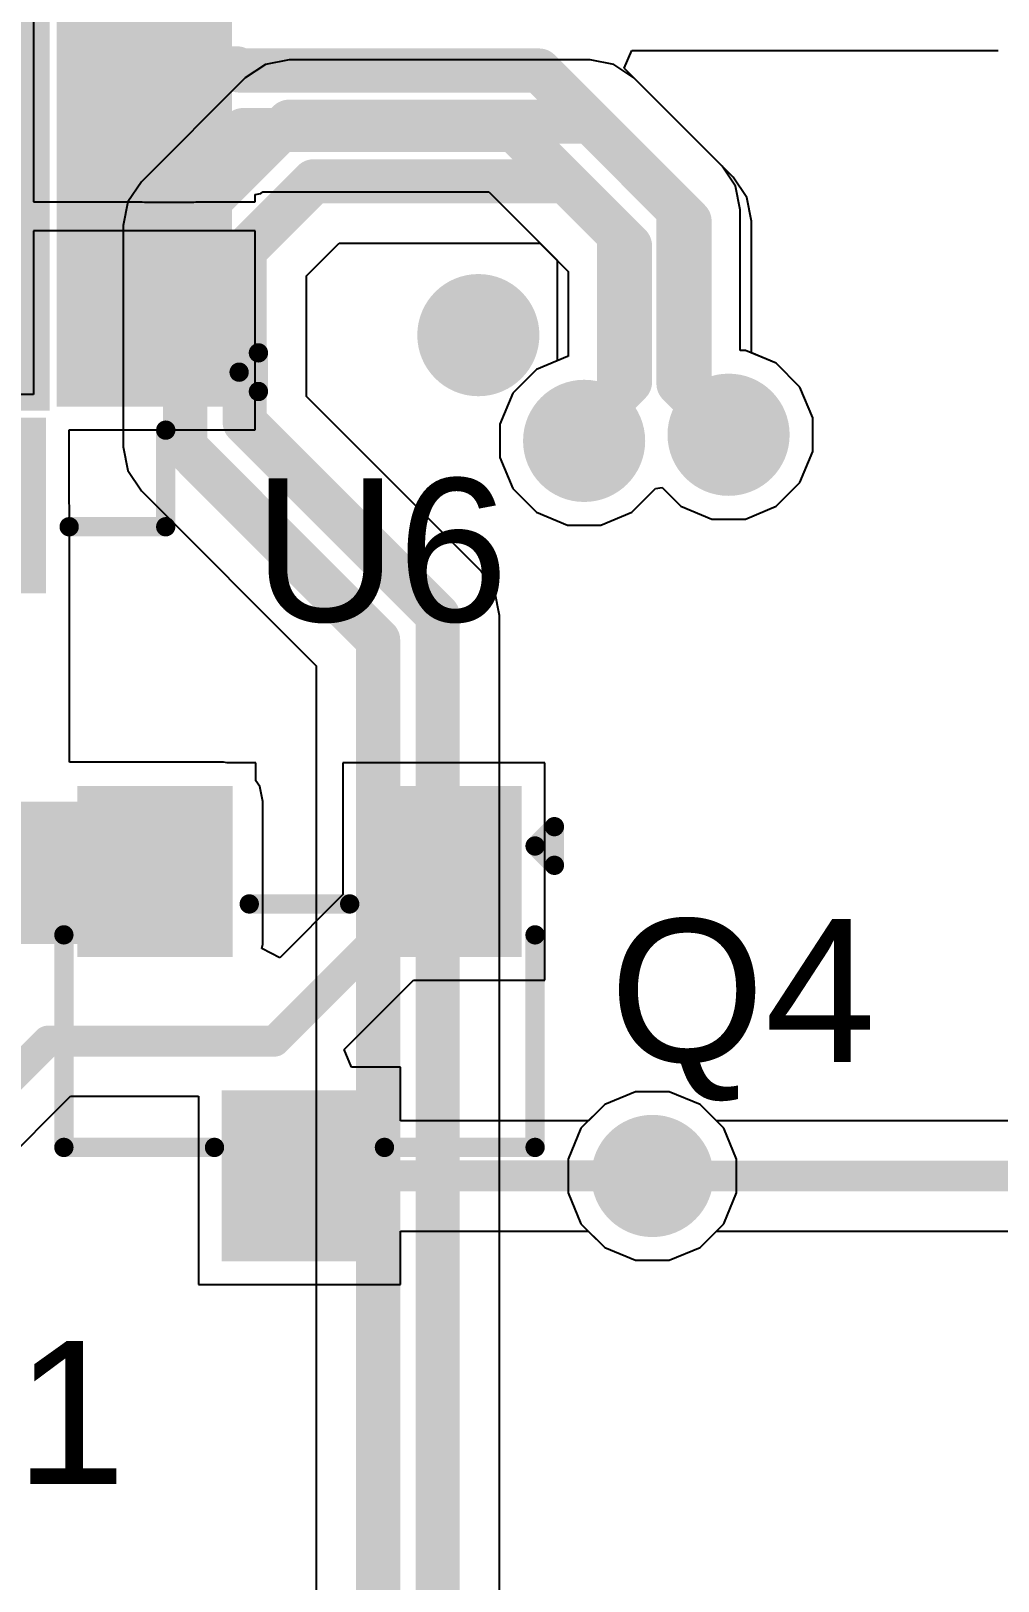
# Model space of a CAD drawing. Header units: inches. Extents: x -3.9 to 67.9, y -8.1 to 62.1.
# Drawn here: x 9.05 to 15.4, y 22.53 to 32.72 of the extents above; entities that cross this region are included whole.
import ezdxf

# ---------------------------------------------------------------- set-up
doc = ezdxf.new("R2010")
doc.units = ezdxf.units.IN
for name, color, linetype in [('Bottom Layer', 5, 'Continuous'), ('Bottom Solder', 6, 'Continuous'), ('Top Layer', 1, 'Continuous'), ('Top Overlay', 2, 'Continuous'), ('Top Paste', 8, 'Continuous'), ('Top Solder', 216, 'Continuous'), ('Via Holes', 16, 'Continuous')]:
    doc.layers.add(name, color=color, linetype=linetype)
doc.styles.add('Arial', font='', dxfattribs={"height": 0.2})
doc.styles.get('Arial').set_extended_font_data('Arial')

# ---------------------------------------------------------------- blocks, each defined once
blk = doc.blocks.new('28_QFN__5_5___2')
at = {"layer": 'Top Layer'}
for points in [[(-1.64999924, 2.87500314), (-1.34999984, 2.87500314), (-1.34999984, 1.9250025), (-1.64999924, 1.9250025)], [(-1.15000024, 2.87500314), (-0.8500008399999999, 2.87500314), (-0.8500008399999999, 1.9250025), (-1.15000024, 1.9250025)], [(-0.6499986999999999, 2.87500314), (-0.3499993, 2.87500314), (-0.3499993, 1.9250025), (-0.6499986999999999, 1.9250025)], [(-0.1499997, 2.87500314), (0.1499997, 2.87500314), (0.1499997, 1.9250025), (-0.1499997, 1.9250025)], [(0.35000184, 2.87500314), (0.65000124, 2.87500314), (0.65000124, 1.9250025), (0.35000184, 1.9250025)], [(0.8500008399999999, 2.87500314), (1.15000024, 2.87500314), (1.15000024, 1.9250025), (0.8500008399999999, 1.9250025)], [(1.34999984, 2.87500314), (1.64999924, 2.87500314), (1.64999924, 1.9250025), (1.34999984, 1.9250025)], [(-2.8750006, 1.65000178), (-1.92499996, 1.65000178), (-1.92499996, 1.35000238), (-2.8750006, 1.35000238)], [(-1.67500046, 1.675003), (1.67500046, 1.675003), (1.67500046, -1.67499792), (-1.67500046, -1.67499792)], [(1.92499996, 1.65000178), (2.8750006, 1.65000178), (2.8750006, 1.35000238), (1.92499996, 1.35000238)], [(-2.8750006, 1.15000278), (-1.92499996, 1.15000278), (-1.92499996, 0.85000338), (-2.8750006, 0.85000338)], [(1.92499996, 1.15000278), (2.8750006, 1.15000278), (2.8750006, 0.85000338), (1.92499996, 0.85000338)], [(-2.8750006, 0.65000124), (-1.92499996, 0.65000124), (-1.92499996, 0.35000184), (-2.8750006, 0.35000184)], [(1.92499996, 0.65000124), (2.8750006, 0.65000124), (2.8750006, 0.35000184), (1.92499996, 0.35000184)], [(-2.8750006, 0.15000224), (-1.92499996, 0.15000224), (-1.92499996, -0.14999716), (-2.8750006, -0.14999716)], [(1.92499996, 0.15000224), (2.8750006, 0.15000224), (2.8750006, -0.14999716), (1.92499996, -0.14999716)], [(-2.8750006, -0.3499993), (-1.92499996, -0.3499993), (-1.92499996, -0.6499986999999999), (-2.8750006, -0.6499986999999999)], [(1.92499996, -0.3499993), (2.8750006, -0.3499993), (2.8750006, -0.6499986999999999), (1.92499996, -0.6499986999999999)], [(-2.8750006, -0.8499983), (-1.92499996, -0.8499983), (-1.92499996, -1.1499977), (-2.8750006, -1.1499977)], [(1.92499996, -0.8499983), (2.8750006, -0.8499983), (2.8750006, -1.1499977), (1.92499996, -1.1499977)], [(-2.8750006, -1.3499973), (-1.92499996, -1.3499973), (-1.92499996, -1.6499967), (-2.8750006, -1.6499967)], [(1.92499996, -1.3499973), (2.8750006, -1.3499973), (2.8750006, -1.6499967), (1.92499996, -1.6499967)], [(-1.64999924, -1.92499742), (-1.34999984, -1.92499742), (-1.34999984, -2.87499806), (-1.64999924, -2.87499806)], [(-1.15000024, -1.92499742), (-0.8500008399999999, -1.92499742), (-0.8500008399999999, -2.87499806), (-1.15000024, -2.87499806)], [(-0.6499986999999999, -1.92499742), (-0.3499993, -1.92499742), (-0.3499993, -2.87499806), (-0.6499986999999999, -2.87499806)], [(-0.1499997, -1.92499742), (0.1499997, -1.92499742), (0.1499997, -2.87499806), (-0.1499997, -2.87499806)], [(0.35000184, -1.92499742), (0.65000124, -1.92499742), (0.65000124, -2.87499806), (0.35000184, -2.87499806)], [(0.8500008399999999, -1.92499742), (1.15000024, -1.92499742), (1.15000024, -2.87499806), (0.8500008399999999, -2.87499806)], [(1.34999984, -1.92499742), (1.64999924, -1.92499742), (1.64999924, -2.87499806), (1.34999984, -2.87499806)]]:
    blk.add_hatch(color=1, dxfattribs=at).paths.add_polyline_path(points)
at = {"layer": 'Top Paste'}
for points in [[(-1.64999924, 2.87500314), (-1.34999984, 2.87500314), (-1.34999984, 1.9250025), (-1.64999924, 1.9250025)], [(-1.15000024, 2.87500314), (-0.8500008399999999, 2.87500314), (-0.8500008399999999, 1.9250025), (-1.15000024, 1.9250025)], [(-0.6499986999999999, 2.87500314), (-0.3499993, 2.87500314), (-0.3499993, 1.9250025), (-0.6499986999999999, 1.9250025)], [(-0.1499997, 2.87500314), (0.1499997, 2.87500314), (0.1499997, 1.9250025), (-0.1499997, 1.9250025)], [(0.35000184, 2.87500314), (0.65000124, 2.87500314), (0.65000124, 1.9250025), (0.35000184, 1.9250025)], [(0.8500008399999999, 2.87500314), (1.15000024, 2.87500314), (1.15000024, 1.9250025), (0.8500008399999999, 1.9250025)], [(1.34999984, 2.87500314), (1.64999924, 2.87500314), (1.64999924, 1.9250025), (1.34999984, 1.9250025)], [(-2.8750006, 1.65000178), (-1.92499996, 1.65000178), (-1.92499996, 1.35000238), (-2.8750006, 1.35000238)], [(-1.67500046, 1.675003), (1.67500046, 1.675003), (1.67500046, -1.67499792), (-1.67500046, -1.67499792)], [(1.92499996, 1.65000178), (2.8750006, 1.65000178), (2.8750006, 1.35000238), (1.92499996, 1.35000238)], [(-2.8750006, 1.15000278), (-1.92499996, 1.15000278), (-1.92499996, 0.85000338), (-2.8750006, 0.85000338)], [(1.92499996, 1.15000278), (2.8750006, 1.15000278), (2.8750006, 0.85000338), (1.92499996, 0.85000338)], [(-2.8750006, 0.65000124), (-1.92499996, 0.65000124), (-1.92499996, 0.35000184), (-2.8750006, 0.35000184)], [(1.92499996, 0.65000124), (2.8750006, 0.65000124), (2.8750006, 0.35000184), (1.92499996, 0.35000184)], [(-2.8750006, 0.15000224), (-1.92499996, 0.15000224), (-1.92499996, -0.14999716), (-2.8750006, -0.14999716)], [(1.92499996, 0.15000224), (2.8750006, 0.15000224), (2.8750006, -0.14999716), (1.92499996, -0.14999716)], [(-2.8750006, -0.3499993), (-1.92499996, -0.3499993), (-1.92499996, -0.6499986999999999), (-2.8750006, -0.6499986999999999)], [(1.92499996, -0.3499993), (2.8750006, -0.3499993), (2.8750006, -0.6499986999999999), (1.92499996, -0.6499986999999999)], [(-2.8750006, -0.8499983), (-1.92499996, -0.8499983), (-1.92499996, -1.1499977), (-2.8750006, -1.1499977)], [(1.92499996, -0.8499983), (2.8750006, -0.8499983), (2.8750006, -1.1499977), (1.92499996, -1.1499977)], [(-2.8750006, -1.3499973), (-1.92499996, -1.3499973), (-1.92499996, -1.6499967), (-2.8750006, -1.6499967)], [(1.92499996, -1.3499973), (2.8750006, -1.3499973), (2.8750006, -1.6499967), (1.92499996, -1.6499967)], [(-1.64999924, -1.92499742), (-1.34999984, -1.92499742), (-1.34999984, -2.87499806), (-1.64999924, -2.87499806)], [(-1.15000024, -1.92499742), (-0.8500008399999999, -1.92499742), (-0.8500008399999999, -2.87499806), (-1.15000024, -2.87499806)], [(-0.6499986999999999, -1.92499742), (-0.3499993, -1.92499742), (-0.3499993, -2.87499806), (-0.6499986999999999, -2.87499806)], [(-0.1499997, -1.92499742), (0.1499997, -1.92499742), (0.1499997, -2.87499806), (-0.1499997, -2.87499806)], [(0.35000184, -1.92499742), (0.65000124, -1.92499742), (0.65000124, -2.87499806), (0.35000184, -2.87499806)], [(0.8500008399999999, -1.92499742), (1.15000024, -1.92499742), (1.15000024, -2.87499806), (0.8500008399999999, -2.87499806)], [(1.34999984, -1.92499742), (1.64999924, -1.92499742), (1.64999924, -2.87499806), (1.34999984, -2.87499806)]]:
    blk.add_hatch(color=8, dxfattribs=at).paths.add_polyline_path(points)
at = {"layer": 'Top Solder'}
for points in [[(-1.75159924, 2.97660314), (-1.24839984, 2.97660314), (-1.24839984, 1.8234025), (-1.75159924, 1.8234025)], [(-1.25160024, 2.97660314), (-0.74840084, 2.97660314), (-0.74840084, 1.8234025), (-1.25160024, 1.8234025)], [(-0.7515987, 2.97660314), (-0.2483993, 2.97660314), (-0.2483993, 1.8234025), (-0.7515987, 1.8234025)], [(-0.2515997, 2.97660314), (0.2515997, 2.97660314), (0.2515997, 1.8234025), (-0.2515997, 1.8234025)], [(0.24840184, 2.97660314), (0.75160124, 2.97660314), (0.75160124, 1.8234025), (0.24840184, 1.8234025)], [(0.74840084, 2.97660314), (1.25160024, 2.97660314), (1.25160024, 1.8234025), (0.74840084, 1.8234025)], [(1.24839984, 2.97660314), (1.75159924, 2.97660314), (1.75159924, 1.8234025), (1.24839984, 1.8234025)], [(-2.9766006, 1.75160178), (-1.82339996, 1.75160178), (-1.82339996, 1.24840238), (-2.9766006, 1.24840238)], [(-1.77660046, 1.776603), (1.77660046, 1.776603), (1.77660046, -1.77659792), (-1.77660046, -1.77659792)], [(1.82339996, 1.75160178), (2.9766006, 1.75160178), (2.9766006, 1.24840238), (1.82339996, 1.24840238)], [(-2.9766006, 1.25160278), (-1.82339996, 1.25160278), (-1.82339996, 0.74840338), (-2.9766006, 0.74840338)], [(1.82339996, 1.25160278), (2.9766006, 1.25160278), (2.9766006, 0.74840338), (1.82339996, 0.74840338)], [(-2.9766006, 0.75160124), (-1.82339996, 0.75160124), (-1.82339996, 0.24840184), (-2.9766006, 0.24840184)], [(1.82339996, 0.75160124), (2.9766006, 0.75160124), (2.9766006, 0.24840184), (1.82339996, 0.24840184)], [(-2.9766006, 0.25160224), (-1.82339996, 0.25160224), (-1.82339996, -0.25159716), (-2.9766006, -0.25159716)], [(1.82339996, 0.25160224), (2.9766006, 0.25160224), (2.9766006, -0.25159716), (1.82339996, -0.25159716)], [(-2.9766006, -0.2483993), (-1.82339996, -0.2483993), (-1.82339996, -0.7515987), (-2.9766006, -0.7515987)], [(1.82339996, -0.2483993), (2.9766006, -0.2483993), (2.9766006, -0.7515987), (1.82339996, -0.7515987)], [(-2.9766006, -0.7483983), (-1.82339996, -0.7483983), (-1.82339996, -1.2515977), (-2.9766006, -1.2515977)], [(1.82339996, -0.7483983), (2.9766006, -0.7483983), (2.9766006, -1.2515977), (1.82339996, -1.2515977)], [(-2.9766006, -1.2483973), (-1.82339996, -1.2483973), (-1.82339996, -1.7515967), (-2.9766006, -1.7515967)], [(1.82339996, -1.2483973), (2.9766006, -1.2483973), (2.9766006, -1.7515967), (1.82339996, -1.7515967)], [(-1.75159924, -1.82339742), (-1.24839984, -1.82339742), (-1.24839984, -2.97659806), (-1.75159924, -2.97659806)], [(-1.25160024, -1.82339742), (-0.74840084, -1.82339742), (-0.74840084, -2.97659806), (-1.25160024, -2.97659806)], [(-0.7515987, -1.82339742), (-0.2483993, -1.82339742), (-0.2483993, -2.97659806), (-0.7515987, -2.97659806)], [(-0.2515997, -1.82339742), (0.2515997, -1.82339742), (0.2515997, -2.97659806), (-0.2515997, -2.97659806)], [(0.24840184, -1.82339742), (0.75160124, -1.82339742), (0.75160124, -2.97659806), (0.24840184, -2.97659806)], [(0.74840084, -1.82339742), (1.25160024, -1.82339742), (1.25160024, -2.97659806), (0.74840084, -2.97659806)], [(1.24839984, -1.82339742), (1.75159924, -1.82339742), (1.75159924, -2.97659806), (1.24839984, -2.97659806)]]:
    blk.add_hatch(color=216, dxfattribs=at).paths.add_polyline_path(points)
at = {"layer": 'Top Overlay', "const_width": 0.127}
for points in [[(-1.905, 2.54), (-2.54, 2.54)], [(-2.54, 2.54), (-2.54, 1.905)], [(2.54, 2.54), (1.905, 2.54)], [(2.54, 2.54), (2.54, 1.905)], [(-3.0226, 1.524), (-3.1496, 1.651)], [(-3.1496, 1.651), (-3.1496, 1.397)], [(-3.0226, 1.524), (-3.1496, 1.397)], [(-2.54, -1.90499492), (-2.54, -2.53999492)], [(2.54, -1.90499492), (2.54, -2.53999492)], [(-1.905, -2.53999492), (-2.54, -2.53999492)], [(2.54, -2.53999492), (1.905, -2.53999492)]]:
    blk.add_lwpolyline(points, dxfattribs=at)
at = {"layer": 'Top Overlay', "const_width": 0.0635}
for points in [[(-2.57175, 2.54, 1), (-2.50825, 2.54, 1)], [(-2.57175, 2.54, 1), (-2.50825, 2.54, 1)], [(-1.93675, 2.54, 1), (-1.87325, 2.54, 1)], [(1.87325, 2.54, 1), (1.93675, 2.54, 1)], [(2.50825, 2.54, 1), (2.57175, 2.54, 1)], [(2.50825, 2.54, 1), (2.57175, 2.54, 1)], [(-2.57175, 1.905, 1), (-2.50825, 1.905, 1)], [(2.50825, 1.905, 1), (2.57175, 1.905, 1)], [(-3.18135, 1.651, 1), (-3.11785, 1.651, 1)], [(-3.18135, 1.651, 1), (-3.11785, 1.651, 1)], [(-3.05435, 1.524, 1), (-2.99085, 1.524, 1)], [(-3.05435, 1.524, 1), (-2.99085, 1.524, 1)], [(-3.18135, 1.397, 1), (-3.11785, 1.397, 1)], [(-3.18135, 1.397, 1), (-3.11785, 1.397, 1)], [(-2.57175, -1.90499492, 1), (-2.50825, -1.90499492, 1)], [(2.50825, -1.90499492, 1), (2.57175, -1.90499492, 1)], [(-2.57175, -2.53999492, 1), (-2.50825, -2.53999492, 1)], [(-2.57175, -2.53999492, 1), (-2.50825, -2.53999492, 1)], [(-1.93675, -2.53999492, 1), (-1.87325, -2.53999492, 1)], [(1.87325, -2.53999492, 1), (1.93675, -2.53999492, 1)], [(2.50825, -2.53999492, 1), (2.57175, -2.53999492, 1)], [(2.50825, -2.53999492, 1), (2.57175, -2.53999492, 1)]]:
    blk.add_lwpolyline(points, format="xyb", close=True, dxfattribs=at)
blk = doc.blocks.new('SOT_23_13')
at = {"layer": 'Top Layer'}
for points in [[(-0.41000045, 1.46000089), (0.41000045, 1.46000089), (0.41000045, 0.54000019), (-0.41000045, 0.54000019)], [(-1.36000109, -0.54000019), (-0.54000019, -0.54000019), (-0.54000019, -1.46000089), (-1.36000109, -1.46000089)], [(0.54000019, -0.54000019), (1.36000109, -0.54000019), (1.36000109, -1.46000089), (0.54000019, -1.46000089)]]:
    blk.add_hatch(color=1, dxfattribs=at).paths.add_polyline_path(points)
at = {"layer": 'Top Paste'}
for points in [[(-0.41000045, 1.46000089), (0.41000045, 1.46000089), (0.41000045, 0.54000019), (-0.41000045, 0.54000019)], [(-1.36000109, -0.54000019), (-0.54000019, -0.54000019), (-0.54000019, -1.46000089), (-1.36000109, -1.46000089)], [(0.54000019, -0.54000019), (1.36000109, -0.54000019), (1.36000109, -1.46000089), (0.54000019, -1.46000089)]]:
    blk.add_hatch(color=8, dxfattribs=at).paths.add_polyline_path(points)
at = {"layer": 'Top Solder'}
for points in [[(-0.51160045, 1.56160089), (0.51160045, 1.56160089), (0.51160045, 0.43840019), (-0.51160045, 0.43840019)], [(-1.46160109, -0.43840019), (-0.43840019, -0.43840019), (-0.43840019, -1.56160089), (-1.46160109, -1.56160089)], [(0.43840019, -0.43840019), (1.46160109, -0.43840019), (1.46160109, -1.56160089), (0.43840019, -1.56160089)]]:
    blk.add_hatch(color=216, dxfattribs=at).paths.add_polyline_path(points)
at = {"layer": 'Top Overlay', "const_width": 0.127}
for points in [[(-0.5588, 0.8128), (-1.5494, 0.8128)], [(-1.5494, 0.8128), (-1.5494, -0.5841999999999999)], [(1.5494, 0.8128), (0.5588, 0.8128)], [(1.5494, 0.8128), (1.5494, -0.5841999999999999)], [(0.3302, -0.7874), (-0.3302, -0.7874)], [(-1.6764, -1.0414), (-1.6764, -1.2954)], [(-1.5494, -1.1684), (-1.6764, -1.0414)], [(-1.5494, -1.1684), (-1.6764, -1.2954)]]:
    blk.add_lwpolyline(points, dxfattribs=at)
at = {"layer": 'Top Overlay', "const_width": 0.0635}
for points in [[(-1.58115, 0.8128, 1), (-1.51765, 0.8128, 1)], [(-1.58115, 0.8128, 1), (-1.51765, 0.8128, 1)], [(-0.5905499999999999, 0.8128, 1), (-0.52705, 0.8128, 1)], [(0.52705, 0.8128, 1), (0.5905499999999999, 0.8128, 1)], [(1.51765, 0.8128, 1), (1.58115, 0.8128, 1)], [(1.51765, 0.8128, 1), (1.58115, 0.8128, 1)], [(-1.58115, -0.5841999999999999, 1), (-1.51765, -0.5841999999999999, 1)], [(1.51765, -0.5841999999999999, 1), (1.58115, -0.5841999999999999, 1)], [(-0.36195, -0.7874, 1), (-0.29845, -0.7874, 1)], [(0.29845, -0.7874, 1), (0.36195, -0.7874, 1)], [(-1.70815, -1.0414, 1), (-1.64465, -1.0414, 1)], [(-1.70815, -1.0414, 1), (-1.64465, -1.0414, 1)], [(-1.58115, -1.1684, 1), (-1.51765, -1.1684, 1)], [(-1.58115, -1.1684, 1), (-1.51765, -1.1684, 1)], [(-1.70815, -1.2954, 1), (-1.64465, -1.2954, 1)], [(-1.70815, -1.2954, 1), (-1.64465, -1.2954, 1)]]:
    blk.add_lwpolyline(points, format="xyb", close=True, dxfattribs=at)

msp = doc.modelspace()

# ---------------------------------------------------------------- hatches: boundary and pattern name
at = {"layer": 'Bottom Layer'}
h = msp.add_hatch(color=5, dxfattribs=at)
edge = h.paths.add_edge_path()
edge.add_arc((11.98724298, 30.72045926), 0.2999994, 0, 360)
h = msp.add_hatch(color=5, dxfattribs=at)
edge = h.paths.add_edge_path()
edge.add_arc((13.63282516, 30.06574378), 0.2999994, 0, 360)
h = msp.add_hatch(color=5, dxfattribs=at)
edge = h.paths.add_edge_path()
edge.add_arc((12.68280166, 30.02546192), 0.2999994, 0, 360)
h = msp.add_hatch(color=5, dxfattribs=at)
edge = h.paths.add_edge_path()
edge.add_arc((13.13179746, 25.19379772), 0.2999994, 0, 360)
at = {"layer": 'Bottom Solder'}
h = msp.add_hatch(color=6, dxfattribs=at)
edge = h.paths.add_edge_path()
edge.add_arc((11.98724298, 30.72045926), 0.4015993999999999, 0, 360)
h = msp.add_hatch(color=6, dxfattribs=at)
edge = h.paths.add_edge_path()
edge.add_arc((13.63282516, 30.06574378), 0.4015993999999999, 0, 360)
h = msp.add_hatch(color=6, dxfattribs=at)
edge = h.paths.add_edge_path()
edge.add_arc((12.68280166, 30.02546192), 0.4015993999999999, 0, 360)
h = msp.add_hatch(color=6, dxfattribs=at)
edge = h.paths.add_edge_path()
edge.add_arc((13.13179746, 25.19379772), 0.4015993999999999, 0, 360)
at = {"layer": 'Top Layer'}
h = msp.add_hatch(color=1, dxfattribs=at)
edge = h.paths.add_edge_path()
edge.add_arc((11.98724298, 30.72045926), 0.2999994, 0, 360)
h = msp.add_hatch(color=1, dxfattribs=at)
edge = h.paths.add_edge_path()
edge.add_arc((13.63282516, 30.06574378), 0.2999994, 0, 360)
h = msp.add_hatch(color=1, dxfattribs=at)
edge = h.paths.add_edge_path()
edge.add_arc((12.68280166, 30.02546192), 0.2999994, 0, 360)
msp.add_hatch(color=1, dxfattribs=at).paths.add_polyline_path([(8.0539082, 26.71763516), (10.31030704, 26.71763516), (10.31030704, 27.65418904), (8.0539082, 27.65418904)])
h = msp.add_hatch(color=1, dxfattribs=at)
edge = h.paths.add_edge_path()
edge.add_arc((13.13179746, 25.19379772), 0.2999994, 0, 360)
at = {"layer": 'Top Solder'}
h = msp.add_hatch(color=216, dxfattribs=at)
edge = h.paths.add_edge_path()
edge.add_arc((11.98724298, 30.72045926), 0.4015993999999999, 0, 360)
h = msp.add_hatch(color=216, dxfattribs=at)
edge = h.paths.add_edge_path()
edge.add_arc((13.63282516, 30.06574378), 0.4015993999999999, 0, 360)
h = msp.add_hatch(color=216, dxfattribs=at)
edge = h.paths.add_edge_path()
edge.add_arc((12.68280166, 30.02546192), 0.4015993999999999, 0, 360)
h = msp.add_hatch(color=216, dxfattribs=at)
edge = h.paths.add_edge_path()
edge.add_arc((13.13179746, 25.19379772), 0.4015993999999999, 0, 360)
at = {"layer": 'Via Holes'}
h = msp.add_hatch(color=7, dxfattribs=at)
edge = h.paths.add_edge_path()
edge.add_arc((11.98724298, 30.72045926), 0.1499997, 0, 360)
h = msp.add_hatch(color=7, dxfattribs=at)
edge = h.paths.add_edge_path()
edge.add_arc((12.68280166, 30.02546192), 0.1499997, 0, 360)
h = msp.add_hatch(color=7, dxfattribs=at)
edge = h.paths.add_edge_path()
edge.add_arc((13.63282516, 30.06574378), 0.1499997, 0, 360)
h = msp.add_hatch(color=7, dxfattribs=at)
edge = h.paths.add_edge_path()
edge.add_arc((13.13179746, 25.19379772), 0.1499997, 0, 360)

# ---------------------------------------------------------------- linework, layer by layer
at = {"layer": 'Bottom Layer'}
for p, q in [((10.74225944, 32.53014576), (10.58659554, 32.49918062)), ((10.74227214, 32.53014322), (10.74225944, 32.53014576)), ((12.72303018, 32.53014322), (10.74227214, 32.53014322)), ((12.72304288, 32.53014576), (12.72303018, 32.53014322)), ((12.87870678, 32.49918062), (12.72304288, 32.53014576)), ((10.45462476, 32.4109969), (9.771418099999998, 31.72779278)), ((10.45462984, 32.41100452), (10.45462476, 32.4109969)), ((10.58659554, 32.49918062), (10.45462984, 32.41100452)), ((13.01067248, 32.41100452), (12.87870678, 32.49918062)), ((13.3178804, 32.10379406), (13.01067248, 32.41100452)), ((13.31789564, 32.1037839), (13.3178804, 32.10379406)), ((13.66379792, 31.75787908), (13.31789564, 32.1037839)), ((9.771418099999998, 31.72779278), (9.683242, 31.59582708)), ((13.66380554, 31.757874), (13.66379792, 31.75787908)), ((13.75198164, 31.6259083), (13.66380554, 31.757874)), ((9.683242, 31.59582708), (9.652276859999999, 31.44016318)), ((13.78294678, 31.4702444), (13.75198164, 31.6259083)), ((9.652276859999999, 31.44016318), (9.6522794, 31.44015048)), ((9.6522794, 31.44015048), (9.6522794, 29.98552296)), ((13.78294424, 31.4702317), (13.78294678, 31.4702444)), ((13.78294424, 30.60320778), (13.78294424, 31.4702317)), ((10.85732144, 31.10950597999999), (11.07291664, 31.32510372)), ((11.07291664, 31.32510372), (12.39238568, 31.32510372)), ((12.39238568, 31.32510372), (12.5779022, 31.13958974)), ((10.85732144, 30.31616746), (10.85732144, 31.10950597999999)), ((12.5779022, 31.13958974), (12.5779022, 30.57973056)), ((12.57260376, 30.57946132), (12.3689872, 30.49512062)), ((12.57763296, 30.57946132), (12.57260376, 30.57946132)), ((12.5779022, 30.57973056), (12.57763296, 30.57946132)), ((13.94663962, 30.53540248), (13.78294424, 30.60320778)), ((12.3689872, 30.49512062), (12.21314296, 30.33927637999999)), ((14.10248386, 30.37955824), (13.94663962, 30.53540248)), ((14.18682456, 30.17594167999999), (14.10248386, 30.37955824)), ((12.00752488, 29.16596148), (10.85732144, 30.31616746)), ((12.21314296, 30.33927637999999), (12.12880226, 30.13565982)), ((14.18682456, 29.95554588), (14.18682456, 30.17594167999999)), ((12.12880226, 30.13565982), (12.12880226, 29.91526402)), ((9.6522794, 29.98552296), (9.652276859999999, 29.98551026)), ((9.652276859999999, 29.98551026), (9.683242, 29.82984636)), ((14.10248386, 29.75192932), (14.18682456, 29.95554588)), ((12.12880226, 29.91526402), (12.21314296, 29.71164746)), ((9.683242, 29.82984636), (9.771418099999998, 29.69788066)), ((13.94663962, 29.59608507999999), (14.10248386, 29.75192932)), ((9.771418099999998, 29.69788066), (10.92162916, 28.54767214)), ((12.21314296, 29.71164746), (12.3689872, 29.55580322)), ((12.99661612, 29.55580322), (13.15245782, 29.71164492)), ((13.15245782, 29.71164492), (13.19499012, 29.72010566)), ((13.19499012, 29.72010566), (13.3190107, 29.59608507999999)), ((12.3689872, 29.55580322), (12.57260376, 29.47146252)), ((12.79299956, 29.47146252), (12.99661612, 29.55580322)), ((13.3190107, 29.59608507999999), (13.52262726, 29.51174438)), ((13.74302306, 29.51174438), (13.94663962, 29.59608507999999)), ((12.57260376, 29.47146252), (12.79299956, 29.47146252)), ((13.52262726, 29.51174438), (13.74302306, 29.51174438)), ((12.0075325, 29.1659564), (12.00752488, 29.16596148)), ((12.0957086, 29.0339907), (12.0075325, 29.1659564)), ((12.12667374, 28.8783268), (12.0957086, 29.0339907)), ((12.1266712, 28.8783141), (12.12667374, 28.8783268)), ((12.1266712, 14.2808579), (12.1266712, 28.8783141)), ((10.92162916, 28.54767214), (10.92162916, 14.6115024)), ((13.02159956, 25.74779712), (12.817983, 25.66345642)), ((13.24199536, 25.74779712), (13.02159956, 25.74779712)), ((13.44561192, 25.66345642), (13.24199536, 25.74779712)), ((12.817983, 25.66345642), (12.66213876, 25.50761218)), ((13.5527034, 25.55636494), (13.44561192, 25.66345642)), ((12.66213876, 25.50761218), (12.57779806, 25.30399562)), ((30.55499604, 25.55636494), (13.5527034, 25.55636494)), ((12.57779806, 25.30399562), (12.57779806, 25.08359982)), ((12.57779806, 25.08359982), (12.66213876, 24.87998326)), ((12.66213876, 24.87998326), (12.817983, 24.72413902)), ((13.44561192, 24.72413902), (13.5527034, 24.8312305)), ((13.5527034, 24.8312305), (30.40482616, 24.8312305)), ((12.817983, 24.72413902), (13.02159956, 24.63979832)), ((13.24199536, 24.63979832), (13.44561192, 24.72413902)), ((13.02159956, 24.63979832), (13.24199536, 24.63979832))]:
    msp.add_line(p, q, dxfattribs=at)
for points, const_width in [([(10.0590477, 31.44016318), (10.74225944, 32.12337492)], 0.28990544), ([(10.74225944, 32.12337492), (12.72304288, 32.12337492)], 0.28990544), ([(12.72304288, 32.12337492), (13.0302635, 31.8161543)], 0.28990544), ([(13.0302635, 31.8161543), (13.03026604, 31.8161543)], 0.28990544), ([(13.03026604, 31.8161543), (13.37617594, 31.4702444)], 0.28990544), ([(10.45055314, 31.27799688), (10.90442828, 31.73187202)], 0.28990544), ([(10.90442828, 31.73187202), (12.56087658, 31.73187202)], 0.28990544), ([(12.56087658, 31.73187202), (12.9846705, 31.3080781)], 0.28990544), ([(10.0590477, 29.98551026), (10.0590477, 31.44016318)], 0.28990544), ([(13.37617594, 30.39061486), (13.37617594, 31.4702444)], 0.28990544), ([(10.45055314, 30.14767656), (10.45055314, 31.27799688)], 0.28990544), ([(12.9846705, 30.4112422), (12.9846705, 31.3080781)], 0.28990544), ([(12.68280166, 30.10937336), (12.9846705, 30.4112422)], 0.28990544), ([(13.37617594, 30.39061486), (13.63282516, 30.13396564)], 0.28990544), ([(10.45055314, 30.14767656), (11.7199029, 28.8783268)], 0.28990544), ([(13.63282516, 30.06574378), (13.63282516, 30.13396564)], 0.28990544), ([(12.68280166, 30.02546192), (12.68280166, 30.10937336)], 0.28990544), ([(10.0590477, 29.98551026), (11.32839746, 28.7161605)], 0.28990544), ([(11.7199029, 14.2808452), (11.7199029, 28.8783268)], 0.28990544), ([(11.32839746, 14.4430115), (11.32839746, 28.7161605)], 0.28990544), ([(13.13179746, 25.19379772), (30.55500874, 25.19379772)], 0.2032)]:
    msp.add_lwpolyline(points, dxfattribs=dict(at, const_width=const_width))
for points, const_width in [([(10.66978308, 32.12337492, 1), (10.8147358, 32.12337492, 1)], 0.14495272), ([(10.66978308, 32.12337492, 1), (10.8147358, 32.12337492, 1)], 0.14495272), ([(12.65056652, 32.12337492, 1), (12.79551924, 32.12337492, 1)], 0.14495272), ([(12.65056652, 32.12337492, 1), (12.79551924, 32.12337492, 1)], 0.14495272), ([(12.95778714, 31.8161543, 1), (13.10273986, 31.8161543, 1)], 0.14495272), ([(12.95778714, 31.8161543, 1), (13.10273986, 31.8161543, 1)], 0.14495272), ([(12.95778968, 31.8161543, 1), (13.1027424, 31.8161543, 1)], 0.14495272), ([(12.95778968, 31.8161543, 1), (13.1027424, 31.8161543, 1)], 0.14495272), ([(10.83195192, 31.73187202, 1), (10.97690464, 31.73187202, 1)], 0.14495272), ([(10.83195192, 31.73187202, 1), (10.97690464, 31.73187202, 1)], 0.14495272), ([(12.48840022, 31.73187202, 1), (12.63335294, 31.73187202, 1)], 0.14495272), ([(12.48840022, 31.73187202, 1), (12.63335294, 31.73187202, 1)], 0.14495272), ([(9.98657134, 31.44016318, 1), (10.13152406, 31.44016318, 1)], 0.14495272), ([(9.98657134, 31.44016318, 1), (10.13152406, 31.44016318, 1)], 0.14495272), ([(13.30369958, 31.4702444, 1), (13.4486523, 31.4702444, 1)], 0.14495272), ([(13.30369958, 31.4702444, 1), (13.4486523, 31.4702444, 1)], 0.14495272), ([(10.37807678, 31.27799688, 1), (10.5230295, 31.27799688, 1)], 0.14495272), ([(10.37807678, 31.27799688, 1), (10.5230295, 31.27799688, 1)], 0.14495272), ([(12.91219414, 31.3080781, 1), (13.05714686, 31.3080781, 1)], 0.14495272), ([(12.91219414, 31.3080781, 1), (13.05714686, 31.3080781, 1)], 0.14495272), ([(12.91219414, 30.4112422, 1), (13.05714686, 30.4112422, 1)], 0.14495272), ([(12.91219414, 30.4112422, 1), (13.05714686, 30.4112422, 1)], 0.14495272), ([(13.30369958, 30.39061486, 1), (13.4486523, 30.39061486, 1)], 0.14495272), ([(13.30369958, 30.39061486, 1), (13.4486523, 30.39061486, 1)], 0.14495272), ([(10.37807678, 30.14767656, 1), (10.5230295, 30.14767656, 1)], 0.14495272), ([(10.37807678, 30.14767656, 1), (10.5230295, 30.14767656, 1)], 0.14495272), ([(13.5603488, 30.13396564, 1), (13.70530152, 30.13396564, 1)], 0.14495272), ([(13.5603488, 30.13396564, 1), (13.70530152, 30.13396564, 1)], 0.14495272), ([(12.6103253, 30.10937336, 1), (12.75527802, 30.10937336, 1)], 0.14495272), ([(12.6103253, 30.10937336, 1), (12.75527802, 30.10937336, 1)], 0.14495272), ([(12.6103253, 30.02546192, 1), (12.75527802, 30.02546192, 1)], 0.14495272), ([(13.5603488, 30.06574378, 1), (13.70530152, 30.06574378, 1)], 0.14495272), ([(9.98657134, 29.98551026, 1), (10.13152406, 29.98551026, 1)], 0.14495272), ([(9.98657134, 29.98551026, 1), (10.13152406, 29.98551026, 1)], 0.14495272), ([(11.64742654, 28.8783268, 1), (11.79237926, 28.8783268, 1)], 0.14495272), ([(11.64742654, 28.8783268, 1), (11.79237926, 28.8783268, 1)], 0.14495272), ([(11.2559211, 28.7161605, 1), (11.40087382, 28.7161605, 1)], 0.14495272), ([(11.2559211, 28.7161605, 1), (11.40087382, 28.7161605, 1)], 0.14495272), ([(13.08099746, 25.19379772, 1), (13.18259746, 25.19379772, 1)], 0.1016)]:
    msp.add_lwpolyline(points, format="xyb", close=True, dxfattribs=dict(at, const_width=const_width))
at = {"layer": 'Top Layer'}
for p, q in [((9.062397419999998, 32.82597956), (9.062397419999998, 31.59699548)), ((12.94698452, 32.4746874), (12.99558488, 32.59202016)), ((12.99558488, 32.59202016), (15.40429482, 32.59202016)), ((15.40429482, 32.59202016), (15.4051, 32.59186013999999)), ((13.5909558, 31.83071358), (12.94698452, 32.4746874)), ((13.59096342, 31.8307085), (13.5909558, 31.83071358)), ((13.67913952, 31.6987428), (13.59096342, 31.8307085)), ((13.71010466, 31.5430789), (13.67913952, 31.6987428)), ((9.062397419999998, 31.59699548), (9.777478539999999, 31.59699548)), ((9.777478539999999, 31.59699548), (9.791397739999999, 31.59422688)), ((9.791397739999999, 31.59422688), (10.11638566, 31.59422688)), ((10.11638566, 31.59422688), (10.11639836, 31.59422434)), ((10.11639836, 31.59422434), (10.13033026, 31.59699548)), ((10.13033026, 31.59699548), (10.52039806, 31.59699548)), ((10.52039806, 31.64540534), (10.55574978, 31.6524386)), ((10.52039806, 31.59699548), (10.52039806, 31.64540534)), ((10.55574978, 31.6524386), (10.56940736, 31.66156482)), ((10.56940736, 31.66156482), (12.05591696, 31.66156482)), ((12.05591696, 31.66156482), (12.50506008, 31.2124217)), ((13.71010212, 31.5430662), (13.71010466, 31.5430789)), ((13.71010212, 30.61974318), (13.71010212, 31.5430662)), ((10.52039806, 31.40499434), (9.062397419999998, 31.40499434)), ((9.062397419999998, 31.40499434), (9.062397419999998, 30.32999522)), ((10.52039806, 30.59699493999999), (10.52039806, 31.40499434)), ((12.50506008, 31.2124217), (12.50506008, 30.55148322)), ((10.52039806, 30.09699594), (10.52039806, 30.59699493999999)), ((13.74302306, 30.61974318), (13.71010212, 30.61974318)), ((13.94663962, 30.53540248), (13.74302306, 30.61974318)), ((12.3689872, 30.49512062), (12.21314296, 30.33927637999999)), ((12.50506008, 30.55148322), (12.3689872, 30.49512062)), ((14.10248386, 30.37955824), (13.94663962, 30.53540248)), ((14.18682456, 30.17594167999999), (14.10248386, 30.37955824)), ((9.062397419999998, 30.32999522), (5.7203975, 30.32999522)), ((12.21314296, 30.33927637999999), (12.12880226, 30.13565982)), ((14.18682456, 29.95554588), (14.18682456, 30.17594167999999)), ((9.2953967, 29.6149141), (9.2953967, 30.09699594)), ((9.2953967, 30.09699594), (10.52039806, 30.09699594)), ((12.12880226, 30.13565982), (12.12880226, 29.91526402)), ((14.10248386, 29.75192932), (14.18682456, 29.95554588)), ((12.12880226, 29.91526402), (12.21314296, 29.71164746)), ((13.94663962, 29.59608507999999), (14.10248386, 29.75192932)), ((12.21314296, 29.71164746), (12.3689872, 29.55580322)), ((12.99661612, 29.55580322), (13.15245782, 29.71164492)), ((13.15245782, 29.71164492), (13.19499012, 29.72010566)), ((13.19499012, 29.72010566), (13.3190107, 29.59608507999999)), ((9.298165299999999, 29.6009949), (9.2953967, 29.6149141)), ((9.298165299999999, 27.91316744), (9.298165299999999, 29.6009949)), ((12.3689872, 29.55580322), (12.57260376, 29.47146252)), ((12.79299956, 29.47146252), (12.99661612, 29.55580322)), ((13.3190107, 29.59608507999999), (13.52262726, 29.51174438)), ((13.74302306, 29.51174438), (13.94663962, 29.59608507999999)), ((12.57260376, 29.47146252), (12.79299956, 29.47146252)), ((13.52262726, 29.51174438), (13.74302306, 29.51174438)), ((10.31030958, 27.91316744), (9.298165299999999, 27.91316744)), ((10.33452086, 27.9083516), (10.31030958, 27.91316744)), ((10.52499292, 27.9083516), (10.33452086, 27.9083516)), ((10.52499292, 27.79008412), (10.52499292, 27.9083516)), ((12.4249942, 27.9083516), (11.09699584, 27.9083516)), ((11.09699584, 27.9083516), (11.09699584, 27.0431006)), ((12.4249942, 26.48035344), (12.4249942, 27.9083516)), ((10.5495725, 27.7532973), (10.52499292, 27.79008412)), ((10.56928544, 27.65419158), (10.5495725, 27.7532973)), ((10.56928544, 26.71763516), (10.56928544, 27.65419158)), ((11.09699584, 27.0431006), (10.68071016, 26.62681492)), ((10.56366442, 26.68937766), (10.56928544, 26.71763516)), ((10.68071016, 26.62681492), (10.56366442, 26.68937766)), ((11.10507558, 26.02568328), (11.5597432, 26.48035344)), ((11.5597432, 26.48035344), (12.4249942, 26.48035344)), ((11.15367848, 25.90835052), (11.10507558, 26.02568328)), ((11.47499356, 25.90835052), (11.15367848, 25.90835052)), ((11.47499356, 25.55691866), (11.47499356, 25.90835052)), ((8.84159776, 25.25310164), (9.30597834, 25.71748476)), ((9.30597834, 25.71748476), (10.1469952, 25.71748476)), ((10.1469952, 25.71748476), (10.1469952, 24.48035236)), ((13.02159956, 25.74779712), (12.817983, 25.66345642)), ((13.24199536, 25.74779712), (13.02159956, 25.74779712)), ((13.44561192, 25.66345642), (13.24199536, 25.74779712)), ((12.817983, 25.66345642), (12.71144524, 25.55691866)), ((13.60145616, 25.50761218), (13.44561192, 25.66345642)), ((12.71144524, 25.55691866), (11.47499356, 25.55691866)), ((13.68579686, 25.30399562), (13.60145616, 25.50761218)), ((13.68579686, 25.08359982), (13.68579686, 25.30399562)), ((13.60145616, 24.87998326), (13.68579686, 25.08359982)), ((13.44561192, 24.72413902), (13.60145616, 24.87998326)), ((11.47499356, 24.48035236), (11.47499356, 24.83178422)), ((11.47499356, 24.83178422), (12.7103378, 24.83178422)), ((12.7103378, 24.83178422), (12.817983, 24.72413902)), ((12.817983, 24.72413902), (13.02159956, 24.63979832)), ((13.24199536, 24.63979832), (13.44561192, 24.72413902)), ((13.02159956, 24.63979832), (13.24199536, 24.63979832)), ((10.1469952, 24.48035236), (11.47499356, 24.48035236))]:
    msp.add_line(p, q, dxfattribs=at)
for points, const_width in [([(9.791397739999999, 32.50099672), (10.11639836, 32.50099672)], 0.28990544), ([(10.11639836, 32.50099672), (10.14364748, 32.4737476)], 0.28990544), ([(10.14364748, 32.4737476), (10.40008588, 32.4737476)], 0.28990544), ([(10.40008588, 32.4737476), (10.41399492, 32.45983856)], 0.28990544), ([(10.41399492, 32.45983856), (12.38657416, 32.45983856)], 0.28990544), ([(12.38657416, 32.45983856), (13.30333382, 31.5430789)], 0.28990544), ([(10.40008588, 32.0282443), (10.4401747, 32.06833312)], 0.28990544), ([(10.4401747, 32.06833312), (12.22440786, 32.06833312)], 0.28990544), ([(12.22440786, 32.06833312), (12.91182838, 31.38091259999999)], 0.28990544), ([(9.791397739999999, 32.00099518), (10.11639836, 32.00099518)], 0.28990544), ([(10.11639836, 32.00099518), (10.14364748, 32.0282443)], 0.28990544), ([(10.14364748, 32.0282443), (10.40008588, 32.0282443)], 0.28990544), ([(13.30333382, 30.40086884), (13.30333382, 31.5430789)], 0.28990544), ([(12.91182838, 30.33840008), (12.91182838, 31.38091259999999)], 0.28990544), ([(12.68280166, 30.10937336), (12.91182838, 30.33840008)], 0.28990544), ([(13.30333382, 30.40086884), (13.63282516, 30.0713775)], 0.28990544), ([(12.68280166, 30.02546192), (12.68280166, 30.10937336)], 0.28990544), ([(13.63282516, 30.06574378), (13.63282516, 30.0713775)], 0.28990544), ([(11.4525933, 26.8359509), (11.76099502, 27.14435262)], 0.2032), ([(11.76099502, 27.14435262), (11.76099502, 27.19435252)], 0.2032), ([(10.64669448, 26.08005198), (11.4025934, 26.8359509)], 0.2032), ([(11.4025934, 26.8359509), (11.4525933, 26.8359509)], 0.2032), ([(8.35899776, 25.28325144), (9.1557983, 26.08005198)], 0.2032), ([(9.1557983, 26.08005198), (10.64669448, 26.08005198)], 0.2032), ([(10.81099438, 25.19435144), (13.13124374, 25.19435144)], 0.2032), ([(13.13124374, 25.19435144), (13.13179746, 25.19379772)], 0.2032)]:
    msp.add_lwpolyline(points, dxfattribs=dict(at, const_width=const_width))
for points, const_width in [([(9.71892138, 32.50099672, 1), (9.8638741, 32.50099672, 1)], 0.14495272), ([(10.043922, 32.50099672, 1), (10.18887472, 32.50099672, 1)], 0.14495272), ([(10.043922, 32.50099672, 1), (10.18887472, 32.50099672, 1)], 0.14495272), ([(10.07117112, 32.4737476, 1), (10.21612384, 32.4737476, 1)], 0.14495272), ([(10.07117112, 32.4737476, 1), (10.21612384, 32.4737476, 1)], 0.14495272), ([(10.32760952, 32.4737476, 1), (10.47256224, 32.4737476, 1)], 0.14495272), ([(10.32760952, 32.4737476, 1), (10.47256224, 32.4737476, 1)], 0.14495272), ([(10.34151856, 32.45983856, 1), (10.48647128, 32.45983856, 1)], 0.14495272), ([(10.34151856, 32.45983856, 1), (10.48647128, 32.45983856, 1)], 0.14495272), ([(12.3140978, 32.45983856, 1), (12.45905052, 32.45983856, 1)], 0.14495272), ([(12.3140978, 32.45983856, 1), (12.45905052, 32.45983856, 1)], 0.14495272), ([(10.36769834, 32.06833312, 1), (10.51265106, 32.06833312, 1)], 0.14495272), ([(10.36769834, 32.06833312, 1), (10.51265106, 32.06833312, 1)], 0.14495272), ([(12.1519315, 32.06833312, 1), (12.29688422, 32.06833312, 1)], 0.14495272), ([(12.1519315, 32.06833312, 1), (12.29688422, 32.06833312, 1)], 0.14495272), ([(9.71892138, 32.00099518, 1), (9.8638741, 32.00099518, 1)], 0.14495272), ([(10.043922, 32.00099518, 1), (10.18887472, 32.00099518, 1)], 0.14495272), ([(10.043922, 32.00099518, 1), (10.18887472, 32.00099518, 1)], 0.14495272), ([(10.07117112, 32.0282443, 1), (10.21612384, 32.0282443, 1)], 0.14495272), ([(10.07117112, 32.0282443, 1), (10.21612384, 32.0282443, 1)], 0.14495272), ([(10.32760952, 32.0282443, 1), (10.47256224, 32.0282443, 1)], 0.14495272), ([(10.32760952, 32.0282443, 1), (10.47256224, 32.0282443, 1)], 0.14495272), ([(13.23085746, 31.5430789, 1), (13.37581018, 31.5430789, 1)], 0.14495272), ([(13.23085746, 31.5430789, 1), (13.37581018, 31.5430789, 1)], 0.14495272), ([(12.83935202, 31.38091259999999, 1), (12.98430474, 31.38091259999999, 1)], 0.14495272), ([(12.83935202, 31.38091259999999, 1), (12.98430474, 31.38091259999999, 1)], 0.14495272), ([(12.83935202, 30.33840008, 1), (12.98430474, 30.33840008, 1)], 0.14495272), ([(12.83935202, 30.33840008, 1), (12.98430474, 30.33840008, 1)], 0.14495272), ([(13.23085746, 30.40086884, 1), (13.37581018, 30.40086884, 1)], 0.14495272), ([(13.23085746, 30.40086884, 1), (13.37581018, 30.40086884, 1)], 0.14495272), ([(12.6103253, 30.10937336, 1), (12.75527802, 30.10937336, 1)], 0.14495272), ([(12.6103253, 30.10937336, 1), (12.75527802, 30.10937336, 1)], 0.14495272), ([(12.6103253, 30.02546192, 1), (12.75527802, 30.02546192, 1)], 0.14495272), ([(13.5603488, 30.0713775, 1), (13.70530152, 30.0713775, 1)], 0.14495272), ([(13.5603488, 30.0713775, 1), (13.70530152, 30.0713775, 1)], 0.14495272), ([(13.5603488, 30.06574378, 1), (13.70530152, 30.06574378, 1)], 0.14495272), ([(11.71019502, 27.19435252, 1), (11.81179502, 27.19435252, 1)], 0.1016), ([(11.71019502, 27.14435262, 1), (11.81179502, 27.14435262, 1)], 0.1016), ([(11.71019502, 27.14435262, 1), (11.81179502, 27.14435262, 1)], 0.1016), ([(11.3517934, 26.8359509, 1), (11.4533934, 26.8359509, 1)], 0.1016), ([(11.3517934, 26.8359509, 1), (11.4533934, 26.8359509, 1)], 0.1016), ([(11.4017933, 26.8359509, 1), (11.5033933, 26.8359509, 1)], 0.1016), ([(11.4017933, 26.8359509, 1), (11.5033933, 26.8359509, 1)], 0.1016), ([(9.1049983, 26.08005198, 1), (9.2065983, 26.08005198, 1)], 0.1016), ([(9.1049983, 26.08005198, 1), (9.2065983, 26.08005198, 1)], 0.1016), ([(10.59589448, 26.08005198, 1), (10.69749448, 26.08005198, 1)], 0.1016), ([(10.59589448, 26.08005198, 1), (10.69749448, 26.08005198, 1)], 0.1016), ([(10.76019438, 25.19435144, 1), (10.86179438, 25.19435144, 1)], 0.1016), ([(13.08044374, 25.19435144, 1), (13.18204374, 25.19435144, 1)], 0.1016), ([(13.08044374, 25.19435144, 1), (13.18204374, 25.19435144, 1)], 0.1016), ([(13.08099746, 25.19379772, 1), (13.18259746, 25.19379772, 1)], 0.1016)]:
    msp.add_lwpolyline(points, format="xyb", close=True, dxfattribs=dict(at, const_width=const_width))

# ---------------------------------------------------------------- block references
at = {"rotation": 180}
for name, p in [('28_QFN__5_5___2', (7.391397459999999, 32.00099772)), ('SOT_23_13', (10.81099438, 26.19435198))]:
    msp.add_blockref(name, p, dxfattribs=at)

# ---------------------------------------------------------------- texts
at = {"layer": 'Top Overlay', "style": 'Arial'}
for s, p in [('U6', (10.50689796, 28.83867232)), ('Q4', (12.84991334, 25.94325012)), ('R21', (7.26292172, 23.1696387))]:
    msp.add_text(s, height=0.9397999999999999, dxfattribs=at).set_placement(p)

doc.saveas('drawing.dxf')
